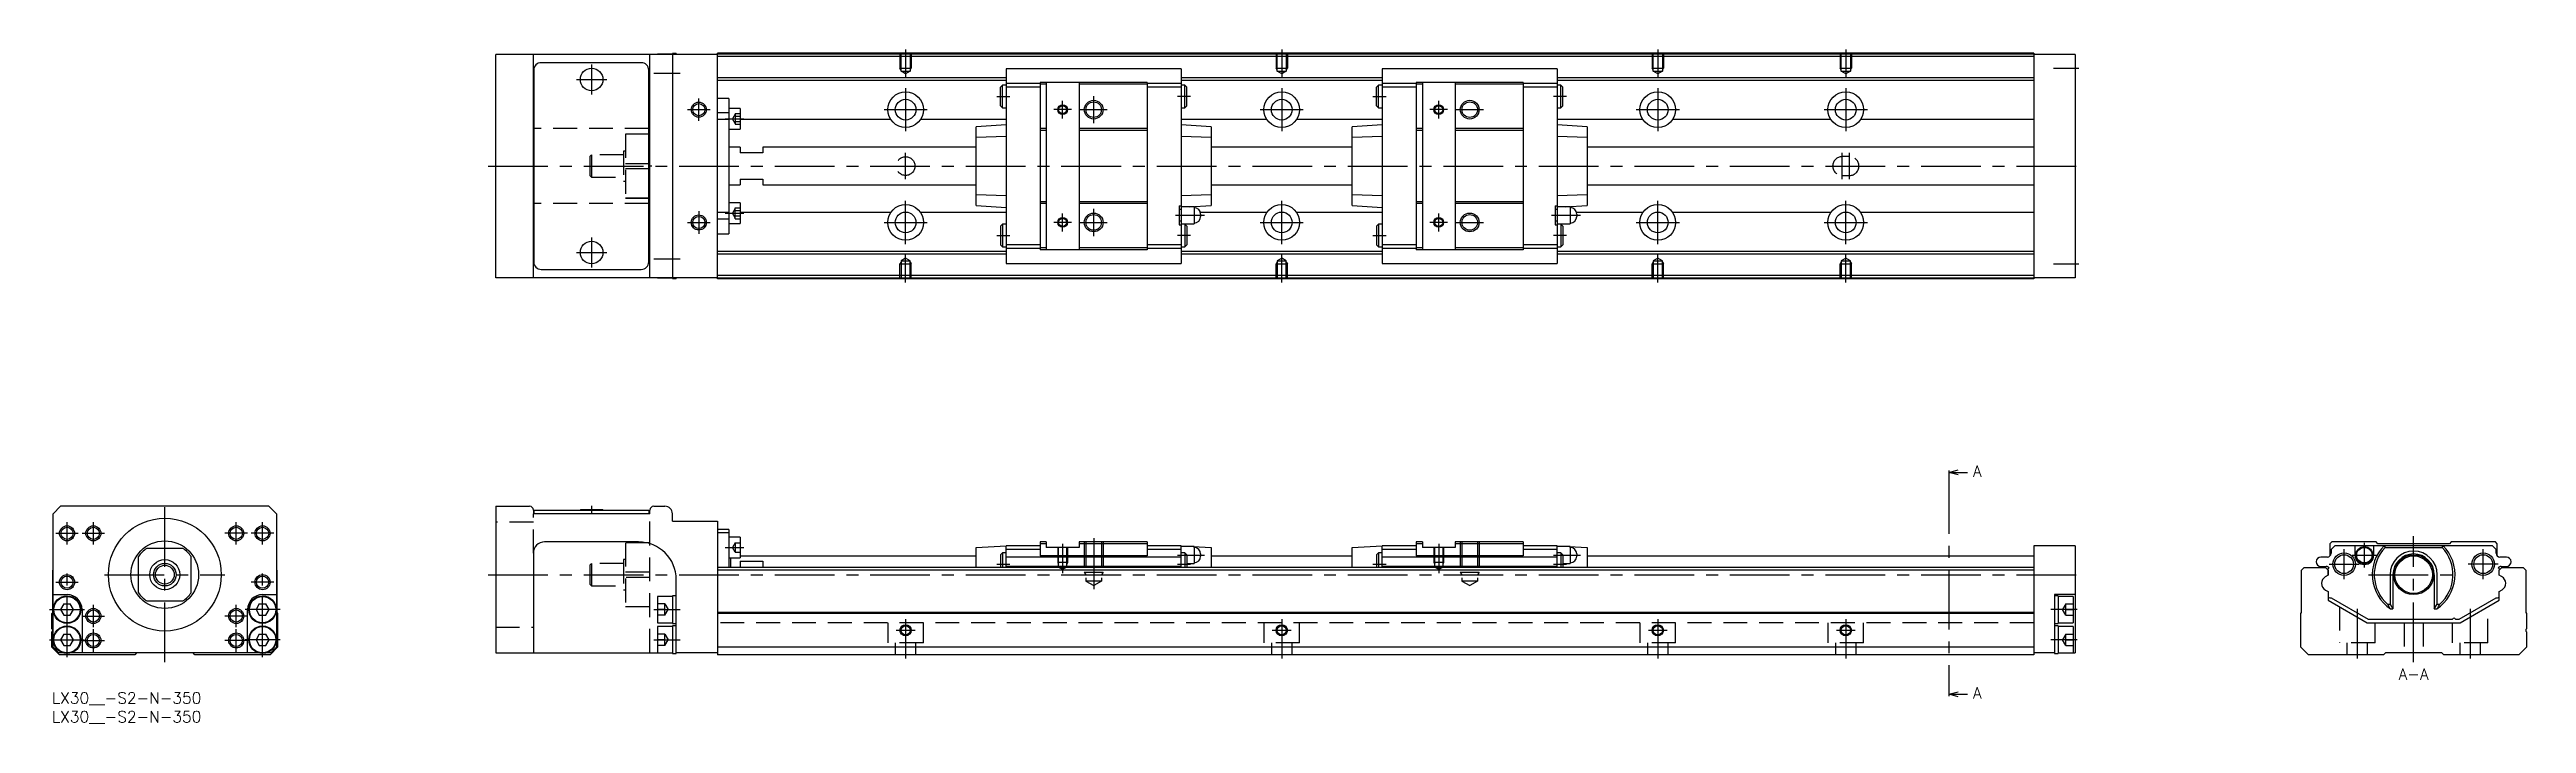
# Model space of a CAD drawing. Extents: x -1 to 658, y -8 to 171.
import ezdxf

# ---------------------------------------------------------------- set-up
doc = ezdxf.new("R2010")
doc.units = 0
doc.header["$LTSCALE"] = 0.5
doc.linetypes.add('CENTER', pattern=[50.8, 31.75, -6.35, 6.35, -6.35])
doc.linetypes.add('DASHED', pattern=[19.05, 12.7, -6.35])
for name, color, linetype in [('MSM_CENTER', 1, 'CENTER'), ('MSM_CONTINUOUS', 7, 'CONTINUOUS'), ('MSM_DASHED', 4, 'DASHED'), ('MSM_NARROW', 5, 'CONTINUOUS'), ('MSM_PART_NUMBER', 7, 'CONTINUOUS')]:
    doc.layers.add(name, color=color, linetype=linetype)
doc.styles.get("Standard").update_dxf_attribs({"font": 'txt.shx', "height": 3, "bigfont": 'bigfont.shx'})

msp = doc.modelspace()

# ---------------------------------------------------------------- linework, layer by layer
at = {"layer": 'MSM_CENTER'}
for p, q in [((143.5, 167), (143.5, 159)), ((160, 164.7), (167, 164.7)), ((227, 171), (227, 163.49)), ((327, 171), (327, 163.49)), ((427, 171), (427, 163.49)), ((477, 171), (477, 163.49)), ((532.25, 166), (539, 166)), ((139.5, 163), (147.5, 163)), ((227, 160.75), (227, 149.25)), ((251.25, 158.5), (254.75, 158.5)), ((277, 151.37), (277, 158.62)), ((302.75, 158.5), (299.25, 158.5)), ((327, 160.75), (327, 149.25)), ((351.25, 158.5), (354.75, 158.5)), ((402.75, 158.5), (399.25, 158.5)), ((427, 160.75), (427, 149.25)), ((477, 160.75), (477, 149.25)), ((169, 155), (175, 155)), ((172, 152), (172, 158)), ((179, 152.55), (184, 152.55)), ((221.25, 155), (232.75, 155)), ((271.11, 155), (266.39, 155)), ((268.75, 152.63), (268.75, 157.36)), ((273.38, 155), (280.62, 155)), ((321.25, 155), (332.75, 155)), ((371.11, 155), (366.39, 155)), ((368.75, 152.63), (368.75, 157.36)), ((373.38, 155), (380.62, 155)), ((421.25, 155), (432.75, 155)), ((471.25, 155), (482.75, 155)), ((116, 140), (540, 140)), ((227, 136.5), (227, 143.5)), ((476, 136.5), (476, 143.5)), ((478, 136.5), (478, 143.5)), ((172, 128), (172, 122)), ((179, 127.44), (184, 127.44)), ((227, 119.25), (227, 130.75)), ((268.75, 122.63), (268.75, 127.36)), ((277, 121.37), (277, 128.62)), ((298.75, 126.9), (306.45, 126.9)), ((327, 119.25), (327, 130.75)), ((368.75, 122.63), (368.75, 127.36)), ((398.75, 126.9), (406.45, 126.9)), ((427, 119.25), (427, 130.75)), ((477, 119.25), (477, 130.75)), ((143.5, 121), (143.5, 113)), ((169, 125), (175, 125)), ((221.25, 125), (232.75, 125)), ((251.25, 121.5), (254.75, 121.5)), ((271.11, 125), (266.39, 125)), ((273.38, 125), (280.62, 125)), ((302.75, 121.5), (299.25, 121.5)), ((321.25, 125), (332.75, 125)), ((351.25, 121.5), (354.75, 121.5)), ((371.11, 125), (366.39, 125)), ((373.38, 125), (380.62, 125)), ((402.75, 121.5), (399.25, 121.5)), ((421.25, 125), (432.75, 125)), ((471.25, 125), (482.75, 125)), ((139.5, 117), (147.5, 117)), ((160, 115.3), (167, 115.3)), ((227, 109), (227, 116.51)), ((327, 109), (327, 116.51)), ((427, 109), (427, 116.51)), ((477, 109), (477, 116.51)), ((532.25, 114), (539, 114)), ((504.38, 58), (504.38, 0)), ((30, 8), (30, 51.5)), ((143.5, 49.6), (143.5, 47.49)), ((1, 42.3), (7, 42.3)), ((4, 39.3), (4, 45.3)), ((8, 42.3), (14, 42.3)), ((11, 39.3), (11, 45.3)), ((52, 42.3), (46, 42.3)), ((49, 39.3), (49, 45.3)), ((59, 42.3), (53, 42.3)), ((56, 39.3), (56, 45.3)), ((277, 41), (277, 27.41)), ((614.9, 33.25), (614.9, 39.75)), ((628, 8), (628, 41.5)), ((179, 38.55), (184, 38.55)), ((251.25, 34.1), (254.75, 34.1)), ((268.75, 39.5), (268.75, 31.69)), ((299.25, 36.5), (306.45, 36.5)), ((299.25, 34.1), (302.75, 34.1)), ((351.25, 34.1), (354.75, 34.1)), ((368.75, 39.5), (368.75, 31.69)), ((399.25, 36.5), (406.45, 36.5)), ((399.25, 34.1), (402.75, 34.1)), ((605.5, 34.1), (613.5, 34.1)), ((609.5, 30.1), (609.5, 38.1)), ((611.65, 36.5), (618.15, 36.5)), ((650.5, 34.1), (642.5, 34.1)), ((646.5, 30.1), (646.5, 38.1)), ((1, 29.3), (7, 29.3)), ((4, 9.35), (4, 32.3)), ((14, 31.3), (46, 31.3)), ((59, 29.3), (53, 29.3)), ((56, 9.35), (56, 32.3)), ((116, 31.3), (540, 31.3)), ((616, 31.3), (640, 31.3)), ((-0.65, 22), (8.65, 22)), ((8, 20.3), (14, 20.3)), ((11, 17.3), (11, 23.3)), ((52, 20.3), (46, 20.3)), ((49, 17.3), (49, 23.3)), ((60.65, 22), (51.35, 22)), ((160, 22), (167, 22)), ((538.5, 22), (531.5, 22)), ((613, 22.18), (613, 9)), ((643, 22.18), (643, 9)), ((-0.65, 14), (8.65, 14)), ((8, 13.8), (14, 13.8)), ((11, 10.8), (11, 16.8)), ((52, 13.8), (46, 13.8)), ((49, 10.8), (49, 16.8)), ((60.65, 14), (51.35, 14)), ((160, 14), (167, 14)), ((224.5, 16.5), (229.5, 16.5)), ((227, 19.5), (227, 9)), ((324.5, 16.5), (329.5, 16.5)), ((327, 19.5), (327, 9)), ((424.5, 16.5), (429.5, 16.5)), ((427, 19.5), (427, 9)), ((474.5, 16.5), (479.5, 16.5)), ((477, 19.5), (477, 9)), ((538.5, 14), (531.5, 14))]:
    msp.add_line(p, q, dxfattribs=at)
at = {"layer": 'MSM_CONTINUOUS'}
for p, q in [((118, 110.3), (118, 169.7)), ((177, 169.7), (118, 169.7)), ((128, 110.3), (128, 169.7)), ((128.1, 165.5), (128.1, 114.5)), ((156.7, 167.5), (130.1, 167.5)), ((158.7, 114.5), (158.7, 165.5)), ((159, 110.3), (159, 169.7)), ((161, 169.75), (161, 169.7)), ((165, 169.75), (161, 169.75)), ((166, 169.9), (165, 169.9)), ((165, 169.9), (165, 110.1)), ((166, 169.9), (166, 169.7)), ((527, 170), (177, 170)), ((177, 110), (177, 170)), ((527, 169.8), (177, 169.8)), ((527, 169.1), (177, 169.1)), ((300.25, 165.9), (253.75, 165.9)), ((253.75, 165.9), (253.75, 114.1)), ((300.25, 165.9), (300.25, 114.1)), ((400.25, 165.9), (353.75, 165.9)), ((353.75, 165.9), (353.75, 114.1)), ((400.25, 165.9), (400.25, 114.1)), ((527, 170), (527, 110)), ((538, 169.7), (527, 169.7)), ((538, 169.7), (538, 110.3)), ((128, 158.2), (128.1, 158.2)), ((158.7, 158.2), (159, 158.2)), ((253.75, 163.45), (177, 163.45)), ((253.75, 162.75), (177, 162.75)), ((252.75, 161.5), (252.25, 161)), ((252.25, 156), (252.25, 161)), ((252.75, 155.5), (252.75, 161.5)), ((253.75, 161.5), (252.75, 161.5)), ((262.75, 161.95), (253.75, 161.95)), ((262.75, 160.95), (253.75, 160.95)), ((262.75, 162.25), (262.75, 117.75)), ((291.25, 162.25), (262.75, 162.25)), ((264.4, 161.75), (262.75, 161.75)), ((264.4, 162.25), (264.4, 117.75)), ((273.1, 162.25), (273.1, 117.75)), ((291.25, 161.75), (273.1, 161.75)), ((291.25, 162.25), (291.25, 117.75)), ((300.25, 161.95), (291.25, 161.95)), ((300.25, 160.95), (291.25, 160.95)), ((353.75, 163.45), (300.25, 163.45)), ((353.75, 162.75), (300.25, 162.75)), ((301.25, 161.5), (300.25, 161.5)), ((301.75, 161), (301.25, 161.5)), ((301.25, 155.5), (301.25, 161.5)), ((301.75, 156), (301.75, 161)), ((352.75, 161.5), (352.25, 161)), ((352.25, 156), (352.25, 161)), ((352.75, 155.5), (352.75, 161.5)), ((353.75, 161.5), (352.75, 161.5)), ((362.75, 161.95), (353.75, 161.95)), ((362.75, 160.95), (353.75, 160.95)), ((362.75, 162.25), (362.75, 117.75)), ((391.25, 162.25), (362.75, 162.25)), ((364.4, 161.75), (362.75, 161.75)), ((364.4, 162.25), (364.4, 117.75)), ((373.1, 162.25), (373.1, 117.75)), ((391.25, 161.75), (373.1, 161.75)), ((391.25, 162.25), (391.25, 117.75)), ((400.25, 161.95), (391.25, 161.95)), ((400.25, 160.95), (391.25, 160.95)), ((527, 163.45), (400.25, 163.45)), ((527, 162.75), (400.25, 162.75)), ((401.25, 161.5), (400.25, 161.5)), ((401.75, 161), (401.25, 161.5)), ((401.25, 155.5), (401.25, 161.5)), ((401.75, 156), (401.75, 161)), ((180, 158), (177, 158)), ((180, 154.13), (177, 154.13)), ((180, 152.38), (177, 152.38)), ((180, 158), (180, 122)), ((183, 155.3), (180, 155.3)), ((183, 155.3), (183, 149.8)), ((223.05, 152.36), (183, 152.36)), ((253.75, 152.36), (230.95, 152.36)), ((252.25, 156), (252.75, 155.5)), ((252.75, 155.5), (253.75, 155.5)), ((300.25, 155.5), (301.25, 155.5)), ((323.05, 152.36), (300.25, 152.36)), ((301.25, 155.5), (301.75, 156)), ((353.75, 152.36), (330.95, 152.36)), ((352.25, 156), (352.75, 155.5)), ((352.75, 155.5), (353.75, 155.5)), ((400.25, 155.5), (401.25, 155.5)), ((423.05, 152.36), (400.25, 152.36)), ((401.25, 155.5), (401.75, 156)), ((473.05, 152.36), (430.95, 152.36)), ((527, 152.36), (480.95, 152.36)), ((128.1, 150), (128, 150)), ((159, 150), (158.7, 150)), ((159, 148.5), (158.7, 148.5)), ((159, 148.47), (158.7, 148.47)), ((180, 149.8), (183, 149.8)), ((183, 145), (180, 145)), ((183, 145), (183, 143.5)), ((189, 145), (189, 143.5)), ((245.75, 145), (189, 145)), ((253.75, 151), (245.75, 150.47)), ((245.75, 129.53), (245.75, 150.47)), ((253.75, 147.86), (245.75, 147.6)), ((264.4, 150), (262.75, 150)), ((264.4, 149.5), (262.75, 149.5)), ((291.25, 150), (273.1, 150)), ((291.25, 149.5), (273.1, 149.5)), ((308.25, 150.47), (300.25, 151)), ((308.25, 147.6), (300.25, 147.86)), ((308.25, 150.47), (308.25, 129.53)), ((345.75, 145), (308.25, 145)), ((353.75, 151), (345.75, 150.47)), ((345.75, 129.53), (345.75, 150.47)), ((353.75, 147.86), (345.75, 147.6)), ((364.4, 150), (362.75, 150)), ((364.4, 149.5), (362.75, 149.5)), ((391.25, 150), (373.1, 150)), ((391.25, 149.5), (373.1, 149.5)), ((408.25, 150.47), (400.25, 151)), ((408.25, 147.6), (400.25, 147.86)), ((408.25, 150.47), (408.25, 129.53)), ((527, 145), (408.25, 145)), ((158.7, 140.72), (159, 140.72)), ((159, 139.28), (158.7, 139.28)), ((189, 143.5), (183, 143.5)), ((180, 135), (183, 135)), ((183, 136.5), (189, 136.5)), ((183, 136.5), (183, 135)), ((189, 136.5), (189, 135)), ((189, 135), (245.75, 135)), ((245.75, 132.4), (253.75, 132.14)), ((300.25, 132.14), (308.25, 132.4)), ((308.25, 135), (345.75, 135)), ((345.75, 132.4), (353.75, 132.14)), ((400.25, 132.14), (408.25, 132.4)), ((408.25, 135), (527, 135)), ((128.1, 130), (128, 130)), ((159, 131.53), (158.7, 131.53)), ((159, 131.5), (158.7, 131.5)), ((159, 130), (158.7, 130)), ((180, 127.62), (177, 127.62)), ((180, 125.87), (177, 125.87)), ((183, 130.19), (180, 130.19)), ((183, 130.19), (183, 124.69)), ((223.05, 127.64), (183, 127.64)), ((253.75, 127.64), (230.95, 127.64)), ((245.75, 129.53), (253.75, 129)), ((264.4, 130.5), (262.75, 130.5)), ((264.4, 130), (262.75, 130)), ((291.25, 130.5), (273.1, 130.5)), ((291.25, 130), (273.1, 130)), ((299.75, 129.4), (299.75, 124.4)), ((299.75, 129.4), (300.25, 129.4)), ((300.25, 128.4), (299.75, 128.4)), ((299.75, 125.4), (300.25, 125.4)), ((303.7, 129.15), (300.25, 129.15)), ((302.51, 129.15), (308.25, 129.53)), ((303.7, 129.15), (303.7, 124.65)), ((323.05, 127.64), (305.39, 127.64)), ((305.45, 127.2), (305.45, 126.6)), ((353.75, 127.64), (330.95, 127.64)), ((345.75, 129.53), (353.75, 129)), ((364.4, 130.5), (362.75, 130.5)), ((364.4, 130), (362.75, 130)), ((391.25, 130.5), (373.1, 130.5)), ((391.25, 130), (373.1, 130)), ((399.75, 129.4), (399.75, 124.4)), ((399.75, 129.4), (400.25, 129.4)), ((400.25, 128.4), (399.75, 128.4)), ((399.75, 125.4), (400.25, 125.4)), ((403.7, 129.15), (400.25, 129.15)), ((402.51, 129.15), (408.25, 129.53)), ((403.7, 129.15), (403.7, 124.65)), ((423.05, 127.64), (405.39, 127.64)), ((405.45, 127.2), (405.45, 126.6)), ((473.05, 127.64), (430.95, 127.64)), ((527, 127.64), (480.95, 127.64)), ((128.1, 121.8), (128, 121.8)), ((159, 121.8), (158.7, 121.8)), ((177, 122), (180, 122)), ((180, 124.69), (183, 124.69)), ((252.75, 124.5), (252.25, 124)), ((252.25, 124), (252.25, 119)), ((252.25, 119), (252.75, 118.5)), ((253.75, 124.5), (252.75, 124.5)), ((252.75, 124.5), (252.75, 118.5)), ((262.75, 119.05), (253.75, 119.05)), ((300.25, 119.05), (291.25, 119.05)), ((299.75, 124.4), (300.25, 124.4)), ((300.25, 124.65), (303.7, 124.65)), ((301.25, 124.5), (300.25, 124.5)), ((301.25, 124.5), (301.25, 118.5)), ((301.75, 124), (301.25, 124.5)), ((301.25, 118.5), (301.75, 119)), ((301.75, 124), (301.75, 119)), ((352.75, 124.5), (352.25, 124)), ((352.25, 124), (352.25, 119)), ((352.25, 119), (352.75, 118.5)), ((353.75, 124.5), (352.75, 124.5)), ((352.75, 124.5), (352.75, 118.5)), ((362.75, 119.05), (353.75, 119.05)), ((400.25, 119.05), (391.25, 119.05)), ((399.75, 124.4), (400.25, 124.4)), ((400.25, 124.65), (403.7, 124.65)), ((401.25, 124.5), (400.25, 124.5)), ((401.25, 124.5), (401.25, 118.5)), ((401.75, 124), (401.25, 124.5)), ((401.25, 118.5), (401.75, 119)), ((401.75, 124), (401.75, 119)), ((130.1, 112.5), (156.7, 112.5)), ((253.75, 117.25), (177, 117.25)), ((253.75, 116.55), (177, 116.55)), ((252.75, 118.5), (253.75, 118.5)), ((262.75, 118.05), (253.75, 118.05)), ((253.75, 114.1), (300.25, 114.1)), ((264.4, 118.25), (262.75, 118.25)), ((291.25, 117.75), (262.75, 117.75)), ((291.25, 118.25), (273.1, 118.25)), ((300.25, 118.05), (291.25, 118.05)), ((300.25, 118.5), (301.25, 118.5)), ((353.75, 117.25), (300.25, 117.25)), ((353.75, 116.55), (300.25, 116.55)), ((352.75, 118.5), (353.75, 118.5)), ((362.75, 118.05), (353.75, 118.05)), ((353.75, 114.1), (400.25, 114.1)), ((364.4, 118.25), (362.75, 118.25)), ((391.25, 117.75), (362.75, 117.75)), ((391.25, 118.25), (373.1, 118.25)), ((400.25, 118.05), (391.25, 118.05)), ((400.25, 118.5), (401.25, 118.5)), ((527, 117.25), (400.25, 117.25)), ((527, 116.55), (400.25, 116.55)), ((177, 110.3), (118, 110.3)), ((161, 110.3), (161, 110.25)), ((161, 110.25), (165, 110.25)), ((165, 110.1), (166, 110.1)), ((166, 110.3), (166, 110.1)), ((527, 110.9), (177, 110.9)), ((527, 110.2), (177, 110.2)), ((527, 110), (177, 110)), ((538, 110.3), (527, 110.3)), ((504.38, 58.5), (506.88, 59.17)), ((504.38, 59), (504.38, 58)), ((506.88, 57.83), (504.38, 58.5)), ((504.38, 58.5), (509.38, 58.5)), ((2.3, 49.5), (0.3, 47.5)), ((0.3, 12), (0.3, 47.5)), ((57.7, 49.5), (2.3, 49.5)), ((59.7, 47.5), (57.7, 49.5)), ((59.7, 47.5), (59.7, 12)), ((118, 49.5), (118, 10.5)), ((118, 49.5), (127, 49.5)), ((128, 48.5), (128, 47.5)), ((159, 47.5), (128, 47.5)), ((128.1, 48.5), (128.1, 47.5)), ((128.1, 48.5), (158.7, 48.5)), ((140.5, 48.6), (146.5, 48.6)), ((140.5, 48.6), (140.5, 48.5)), ((146.5, 48.5), (146.5, 48.6)), ((158.7, 48.5), (158.7, 47.5)), ((159, 47.5), (159, 48.5)), ((160, 49.5), (163, 49.5)), ((165, 45.5), (165, 47.5)), ((156, 40), (131, 40)), ((165, 45.5), (177, 45.5)), ((177, 45.5), (177, 10)), ((180, 43.3), (177, 43.3)), ((180, 42.45), (177, 42.45)), ((180, 43.3), (180, 33.2)), ((183, 41.3), (180, 41.3)), ((183, 41.3), (183, 35.8)), ((262.75, 40), (262.75, 36.29)), ((264.4, 40), (262.75, 40)), ((264.4, 40), (264.4, 38.5)), ((273.1, 40), (273.1, 38.5)), ((291.25, 40), (273.1, 40)), ((291.25, 40), (291.25, 36.29)), ((362.75, 40), (362.75, 36.29)), ((364.4, 40), (362.75, 40)), ((364.4, 40), (364.4, 38.5)), ((373.1, 40), (373.1, 38.5)), ((391.25, 40), (373.1, 40)), ((391.25, 40), (391.25, 36.29)), ((606.25, 40), (605.75, 39.5)), ((618, 40), (606.25, 40)), ((618.5, 39.5), (618, 40)), ((638, 40), (637.5, 39.5)), ((649.75, 40), (638, 40)), ((650.25, 39.5), (649.75, 40)), ((23, 26.48), (23, 36.12)), ((34.82, 38.3), (25.18, 38.3)), ((37, 26.48), (37, 36.12)), ((128, 37), (128, 10.5)), ((527, 33.2), (177, 33.2)), ((180, 35.8), (183, 35.8)), ((180.5, 33.2), (180.5, 35.8)), ((183, 36.3), (245.75, 36.3)), ((183, 34.87), (189, 34.87)), ((183, 34.87), (183, 33.2)), ((189, 34.87), (189, 33.2)), ((245.75, 38.5), (253.75, 39)), ((245.75, 33.2), (245.75, 38.5)), ((252.75, 37.1), (252.25, 36.6)), ((252.25, 36.6), (252.25, 33.2)), ((253.75, 37.1), (252.75, 37.1)), ((252.75, 37.1), (252.75, 33.2)), ((262.75, 39), (253.75, 39)), ((253.75, 33.2), (253.75, 39)), ((262.75, 38), (253.75, 38)), ((300.25, 36), (253.75, 36)), ((300.25, 33.5), (253.75, 33.5)), ((264.4, 39.5), (262.75, 39.5)), ((291.25, 36.29), (262.75, 36.29)), ((273.1, 38.5), (264.4, 38.5)), ((291.25, 39.5), (273.1, 39.5)), ((300.25, 39), (291.25, 39)), ((300.25, 38), (291.25, 38)), ((300.25, 39), (308.25, 38.5)), ((300.25, 33.2), (300.25, 39)), ((303.7, 38.75), (300.25, 38.75)), ((301.25, 37.1), (300.25, 37.1)), ((301.75, 36.6), (301.25, 37.1)), ((301.25, 37.1), (301.25, 33.2)), ((301.75, 36.6), (301.75, 33.2)), ((301.75, 34.25), (303.7, 34.25)), ((303.7, 38.75), (303.7, 34.25)), ((305.45, 36.8), (305.45, 36.2)), ((308.25, 38.5), (308.25, 33.2)), ((308.25, 36.3), (345.75, 36.3)), ((345.75, 38.5), (353.75, 39)), ((345.75, 33.2), (345.75, 38.5)), ((352.75, 37.1), (352.25, 36.6)), ((352.25, 36.6), (352.25, 33.2)), ((353.75, 37.1), (352.75, 37.1)), ((352.75, 37.1), (352.75, 33.2)), ((362.75, 39), (353.75, 39)), ((353.75, 33.2), (353.75, 39)), ((362.75, 38), (353.75, 38)), ((400.25, 36), (353.75, 36)), ((400.25, 33.5), (353.75, 33.5)), ((364.4, 39.5), (362.75, 39.5)), ((391.25, 36.29), (362.75, 36.29)), ((373.1, 38.5), (364.4, 38.5)), ((391.25, 39.5), (373.1, 39.5)), ((400.25, 39), (391.25, 39)), ((400.25, 38), (391.25, 38)), ((400.25, 39), (408.25, 38.5)), ((400.25, 33.2), (400.25, 39)), ((403.7, 38.75), (400.25, 38.75)), ((401.25, 37.1), (400.25, 37.1)), ((401.75, 36.6), (401.25, 37.1)), ((401.25, 37.1), (401.25, 33.2)), ((401.75, 36.6), (401.75, 33.2)), ((401.75, 34.25), (403.7, 34.25)), ((403.7, 38.75), (403.7, 34.25)), ((405.45, 36.8), (405.45, 36.2)), ((408.25, 38.5), (408.25, 33.2)), ((408.25, 36.3), (527, 36.3)), ((527, 39), (527, 10)), ((538, 39), (527, 39)), ((538, 39), (538, 10.5)), ((598.2, 32.5), (598.9, 33.2)), ((598.9, 33.2), (604.55, 33.2)), ((605.05, 36), (603.35, 36)), ((603.35, 33.5), (604.75, 33.5)), ((604.55, 33.2), (605.25, 32.5)), ((605.75, 39.5), (605.75, 36.29)), ((607.05, 39), (606.05, 38)), ((606.05, 38), (606.05, 37)), ((648.95, 39), (607.05, 39)), ((612.4, 39), (612.4, 36.5)), ((617.4, 36.5), (617.4, 39)), ((637.5, 39.5), (618.5, 39.5)), ((620.14, 39), (620.4, 38.5)), ((620.4, 38.5), (635.6, 38.5)), ((635.6, 38.5), (635.86, 39)), ((649.95, 38), (648.95, 39)), ((649.95, 37), (649.95, 38)), ((650.25, 36.29), (650.25, 39.5)), ((650.75, 32.5), (651.45, 33.2)), ((652.65, 36), (650.95, 36)), ((651.25, 33.5), (652.65, 33.5)), ((651.45, 33.2), (657.1, 33.2)), ((657.1, 33.2), (657.8, 32.5)), ((0.2, 32.5), (0.3, 32.6)), ((0.2, 21.2), (0.2, 32.5)), ((59.7, 32.6), (59.8, 32.5)), ((59.8, 32.5), (59.8, 21.2)), ((166, 10.35), (166, 30)), ((527, 32.5), (177, 32.5)), ((598.2, 21.2), (598.2, 32.5)), ((605.25, 31.15), (604.5, 30.72)), ((604.6, 27.22), (605.25, 26.85)), ((605.2, 32.55), (605.2, 32.7)), ((605.2, 32.7), (605.2, 32.55)), ((605.25, 32.5), (605.2, 32.55)), ((605.25, 31.15), (605.25, 32.5)), ((605.25, 32.5), (605.25, 31.15)), ((605.25, 26.85), (605.25, 24.5)), ((621.74, 31.3), (621.74, 23.45)), ((622.5, 31.3), (622.5, 22.2)), ((633.5, 31.3), (633.5, 22.2)), ((634.26, 23.45), (634.26, 31.3)), ((650.75, 32.5), (650.8, 32.55)), ((650.75, 31.15), (650.75, 32.5)), ((650.75, 31.15), (650.75, 32.5)), ((651.4, 30.78), (650.75, 31.15)), ((651.4, 30.78), (650.75, 31.15)), ((650.75, 26.85), (651.5, 27.28)), ((650.75, 26.85), (651.5, 27.28)), ((650.75, 25.45), (650.75, 26.85)), ((650.75, 24.5), (650.75, 26.85)), ((650.8, 32.7), (650.8, 32.55)), ((650.8, 32.55), (650.8, 32.7)), ((657.8, 32.5), (657.8, 21.2)), ((0, 21), (0.2, 21.2)), ((0, 16.9), (0, 21)), ((0.3, 26), (4, 26)), ((3.13, 23.5), (2.27, 22)), ((2.27, 22), (3.13, 20.5)), ((3.13, 23.5), (4.87, 23.5)), ((3.13, 20.5), (4.87, 20.5)), ((5.73, 22), (4.87, 23.5)), ((4.87, 20.5), (5.73, 22)), ((8, 22), (8, 10.5)), ((25.18, 24.3), (34.82, 24.3)), ((52, 10.5), (52, 22)), ((55.13, 23.5), (54.27, 22)), ((54.27, 22), (55.13, 20.5)), ((55.13, 23.5), (56.87, 23.5)), ((55.13, 20.5), (56.87, 20.5)), ((56, 26), (59.7, 26)), ((57.73, 22), (56.87, 23.5)), ((56.87, 20.5), (57.73, 22)), ((59.8, 21.2), (60, 21)), ((60, 21), (60, 12)), ((165, 25.5), (161, 25.5)), ((161, 25.5), (161, 18.5)), ((166, 25.65), (165, 25.65)), ((165, 25.65), (165, 18.35)), ((527, 21.2), (177, 21.2)), ((527, 21), (177, 21)), ((538, 26), (532.5, 26)), ((532.5, 26), (532.5, 10.35)), ((533.5, 25.65), (532.5, 25.65)), ((533.5, 25.65), (533.5, 18.35)), ((537.5, 25.5), (533.5, 25.5)), ((537.5, 25.5), (537.5, 18.5)), ((598, 21), (598.2, 21.2)), ((598, 12), (598, 21)), ((605.25, 24.5), (615.64, 18.5)), ((605.7, 25.16), (606.1, 25.16)), ((606.1, 25.16), (615.91, 19.5)), ((621.07, 23.45), (621.74, 23.45)), ((621.74, 23.45), (622.5, 22.2)), ((621.82, 22.2), (622.5, 22.2)), ((633.5, 22.2), (634.26, 23.45)), ((633.5, 22.2), (634.18, 22.2)), ((634.26, 23.45), (634.93, 23.45)), ((640.09, 19.5), (649.9, 25.16)), ((640.36, 18.5), (650.75, 24.5)), ((649.9, 25.16), (650.3, 25.16)), ((657.8, 21.2), (658, 21)), ((658, 21), (658, 16.9)), ((0, 12), (0, 16.1)), ((3.13, 15.5), (2.27, 14)), ((2.27, 14), (3.13, 12.5)), ((3.13, 15.5), (4.87, 15.5)), ((5.73, 14), (4.87, 15.5)), ((4.87, 12.5), (5.73, 14)), ((55.13, 15.5), (54.27, 14)), ((54.27, 14), (55.13, 12.5)), ((55.13, 15.5), (56.87, 15.5)), ((57.73, 14), (56.87, 15.5)), ((56.87, 12.5), (57.73, 14)), ((161, 18.5), (165, 18.5)), ((165, 17.5), (161, 17.5)), ((161, 17.5), (161, 10.5)), ((165, 18.35), (166, 18.35)), ((166, 17.65), (165, 17.65)), ((165, 17.65), (165, 10.35)), ((532.5, 18.35), (533.5, 18.35)), ((533.5, 17.65), (532.5, 17.65)), ((533.5, 18.5), (537.5, 18.5)), ((533.5, 17.65), (533.5, 10.35)), ((537.5, 17.5), (533.5, 17.5)), ((537.5, 17.5), (537.5, 10.5)), ((615.64, 18.5), (640.36, 18.5)), ((615.91, 19.5), (638.35, 19.5)), ((639.15, 19.5), (640.09, 19.5)), ((658, 16.1), (658, 12)), ((2, 10), (0, 12)), ((1.8, 10.5), (0.3, 12)), ((2.96, 10.5), (1.8, 10.5)), ((22, 10), (2, 10)), ((3.13, 12.5), (4.87, 12.5)), ((54.96, 10.5), (5.04, 10.5)), ((22.5, 10.5), (22, 10)), ((38, 10), (37.5, 10.5)), ((58, 10), (38, 10)), ((55.13, 12.5), (56.87, 12.5)), ((58.2, 10.5), (57.04, 10.5)), ((60, 12), (58, 10)), ((59.7, 12), (58.2, 10.5)), ((118, 10.5), (165, 10.5)), ((165, 10.35), (166, 10.35)), ((177, 10.5), (166, 10.5)), ((527, 12), (177, 12)), ((527, 10), (177, 10)), ((532.5, 10.5), (527, 10.5)), ((532.5, 10.35), (533.5, 10.35)), ((533.5, 10.5), (538, 10.5)), ((600, 10), (598, 12)), ((620, 10), (600, 10)), ((620.5, 10.5), (620, 10)), ((635.5, 10.5), (620.5, 10.5)), ((636, 10), (635.5, 10.5)), ((656, 10), (636, 10)), ((658, 12), (656, 10)), ((504.38, -0.5), (506.88, 0.17)), ((504.38, 0), (504.38, -1)), ((506.88, -1.17), (504.38, -0.5)), ((504.38, -0.5), (509.38, -0.5))]:
    msp.add_line(p, q, dxfattribs=at)
for centre, radius in [((143.5, 163), 3), ((227, 155), 4.75), ((327, 155), 4.75), ((427, 155), 4.75), ((477, 155), 4.75), ((172, 155), 1.62), ((227, 155), 2.75), ((268.75, 155), 1.06), ((268.75, 155), 1.06), ((277, 155), 2.07), ((277, 155), 2.07), ((327, 155), 2.75), ((368.75, 155), 1.06), ((368.75, 155), 1.06), ((377, 155), 2.07), ((377, 155), 2.07), ((427, 155), 2.75), ((477, 155), 2.75), ((172, 125), 1.62), ((227, 125), 4.75), ((227, 125), 2.75), ((268.75, 125), 1.06), ((268.75, 125), 1.06), ((277, 125), 2.07), ((277, 125), 2.07), ((327, 125), 4.75), ((327, 125), 2.75), ((368.75, 125), 1.06), ((368.75, 125), 1.06), ((377, 125), 2.07), ((377, 125), 2.07), ((427, 125), 4.75), ((427, 125), 2.75), ((477, 125), 4.75), ((477, 125), 2.75), ((143.5, 117), 3), ((30, 31.3), 15), ((4, 42.3), 1.62), ((11, 42.3), 1.62), ((30, 31.3), 9), ((49, 42.3), 1.62), ((56, 42.3), 1.62), ((30, 31.3), 4), ((30, 31.3), 3), ((30, 31.3), 2.5), ((609.5, 34.1), 3), ((609.5, 34.1), 2.5), ((614.9, 36.5), 2.25), ((614.9, 36.5), 2.05), ((628, 31.3), 5.3), ((628, 31.3), 5), ((646.5, 34.1), 3), ((646.5, 34.1), 2.5), ((4, 29.3), 1.62), ((56, 29.3), 1.62), ((4, 22), 3.65), ((4, 22), 3.5), ((11, 20.3), 1.62), ((49, 20.3), 1.62), ((56, 22), 3.65), ((56, 22), 3.5), ((4, 14), 3.65), ((4, 14), 3.5), ((11, 13.8), 1.62), ((49, 13.8), 1.62), ((56, 14), 3.65), ((56, 14), 3.5), ((227, 16.5), 1.23), ((327, 16.5), 1.23), ((427, 16.5), 1.23), ((477, 16.5), 1.23)]:
    msp.add_circle(centre, radius, dxfattribs=at)
for centre, radius, start, end in [((130.1, 165.5), 2, 90, 180), ((156.7, 165.5), 2, 0, 90), ((303.7, 127.2), 1.75, 0, 90), ((303.7, 126.6), 1.75, 270, 0), ((403.7, 127.2), 1.75, 0, 90), ((403.7, 126.6), 1.75, 270, 0), ((130.1, 114.5), 2, 180, 270), ((156.7, 114.5), 2, 270, 0), ((127, 48.5), 1, 0, 90), ((160, 48.5), 1, 90, 180), ((163, 47.5), 2, 0, 90), ((131, 37), 3, 90, 180), ((156, 30), 10, 0, 90), ((30, 31.3), 8.5, 124.56032, 145.43968), ((30, 31.3), 8.5, 34.56032, 55.43968), ((303.7, 36.8), 1.75, 0, 90), ((303.7, 36.2), 1.75, 270, 0), ((403.7, 36.8), 1.75, 0, 90), ((403.7, 36.2), 1.75, 270, 0), ((603.35, 34.75), 1.25, 90, 270), ((604.75, 32.5), 1, 41.23398, 90), ((605.05, 37), 1, 270, 0), ((605.7, 32.7), 0.5, 113.32535, 180), ((614.9, 36.5), 2.5, 180, 0), ((628, 31.3), 11, 135.573, 235.81959), ((628, 31.3), 10.47, 136.57129, 228.55525), ((628, 31.3), 6.26, 0, 180), ((628, 31.3), 5.5, 0, 180), ((628, 31.3), 11, 304.18041, 44.427), ((628, 31.3), 10.47, 311.44475, 43.42871), ((650.95, 37), 1, 180, 270), ((651.25, 32.5), 1, 90, 138.76602), ((650.3, 32.7), 0.5, 0, 66.67465), ((652.65, 34.75), 1.25, 270, 90), ((30, 31.3), 8.5, 214.56032, 235.43968), ((30, 31.3), 8.5, 304.56032, 325.43968), ((605.65, 28.85), 2.2, 121.45533, 176.01903), ((605.65, 29.15), 2.2, 183.98097, 241.45517), ((650.35, 28.85), 2.2, 3.98097, 61.45517), ((650.35, 29.15), 2.2, 301.45533, 356.01903), ((650.35, 29.15), 2.2, 301.45533, 356.01903), ((4, 22), 4, 0, 90), ((56, 22), 4, 90, 180), ((605.7, 25.66), 0.5, 205.84193, 270), ((629, 27.35), 8.83, 206.14749, 215.62533), ((627, 27.35), 8.84, 324.37545, 333.85173), ((650.3, 25.66), 0.5, 270, 334.15807), ((-0.3, 16.5), 0.5, 306.8699, 53.1301), ((638.75, 19.2), 0.5, 36.8699, 143.1301), ((658.3, 16.5), 0.5, 126.8699, 233.1301), ((2.3, 12.5), 2, 216.8699, 233.1301), ((57.7, 12.5), 2, 306.8699, 323.1301)]:
    msp.add_arc(centre, radius, start, end, dxfattribs=at)
at = {"layer": 'MSM_DASHED'}
for p, q in [((225.5, 170), (225.5, 166)), ((225.77, 165.53), (225.5, 166)), ((225.5, 166), (228.5, 166)), ((225.77, 165.2), (225.77, 170)), ((225.77, 165.2), (228.23, 165.2)), ((227, 164.49), (225.77, 165.2)), ((228.23, 165.2), (227, 164.49)), ((228.23, 170), (228.23, 165.2)), ((228.23, 165.53), (228.5, 166)), ((228.5, 170), (228.5, 166)), ((325.5, 170), (325.5, 166)), ((325.77, 165.53), (325.5, 166)), ((325.5, 166), (328.5, 166)), ((325.77, 165.2), (325.77, 170)), ((325.77, 165.2), (328.23, 165.2)), ((327, 164.49), (325.77, 165.2)), ((328.23, 165.2), (327, 164.49)), ((328.23, 170), (328.23, 165.2)), ((328.23, 165.53), (328.5, 166)), ((328.5, 170), (328.5, 166)), ((425.5, 170), (425.5, 166)), ((425.77, 165.53), (425.5, 166)), ((425.5, 166), (428.5, 166)), ((425.77, 165.2), (425.77, 170)), ((425.77, 165.2), (428.23, 165.2)), ((427, 164.49), (425.77, 165.2)), ((428.23, 165.2), (427, 164.49)), ((428.23, 170), (428.23, 165.2)), ((428.23, 165.53), (428.5, 166)), ((428.5, 170), (428.5, 166)), ((475.5, 170), (475.5, 166)), ((475.77, 165.53), (475.5, 166)), ((475.5, 166), (478.5, 166)), ((475.77, 165.2), (475.77, 170)), ((475.77, 165.2), (478.23, 165.2)), ((477, 164.49), (475.77, 165.2)), ((478.23, 165.2), (477, 164.49)), ((478.23, 170), (478.23, 165.2)), ((478.23, 165.53), (478.5, 166)), ((478.5, 170), (478.5, 166)), ((181.7, 153.8), (180.98, 152.55)), ((181.7, 151.3), (180.98, 152.55)), ((181.7, 154), (183, 154)), ((181.7, 154), (181.7, 151.11)), ((181.7, 153.28), (183, 153.28)), ((181.7, 151.83), (183, 151.83)), ((158.7, 150), (128.1, 150)), ((152.5, 148.5), (152.5, 131.5)), ((158.7, 148.5), (152.5, 148.5)), ((158.7, 148.47), (152.5, 148.47)), ((181.7, 151.11), (183, 151.11)), ((143.5, 143), (143, 142.5)), ((143, 142.5), (143, 137.5)), ((143.5, 143), (143.5, 137)), ((152, 143), (143.5, 143)), ((152, 144), (152, 136)), ((152.5, 144), (152, 144)), ((152.5, 140.72), (158.7, 140.72)), ((158.7, 139.28), (152.5, 139.28)), ((159.5, 140), (159, 140)), ((478, 142.5), (476, 142.5)), ((143, 137.5), (143.5, 137)), ((143.5, 137), (152, 137)), ((152, 136), (152.5, 136)), ((476, 137.5), (478, 137.5)), ((158.7, 130), (128.1, 130)), ((152.5, 131.53), (158.7, 131.53)), ((152.5, 131.5), (158.7, 131.5)), ((181.7, 128.69), (180.98, 127.44)), ((181.7, 126.19), (180.98, 127.44)), ((181.7, 128.89), (183, 128.89)), ((181.7, 126), (181.7, 128.89)), ((181.7, 128.17), (183, 128.17)), ((181.7, 126.72), (183, 126.72)), ((181.7, 126), (183, 126)), ((225.77, 114.47), (225.5, 114)), ((225.5, 110), (225.5, 114)), ((225.5, 114), (228.5, 114)), ((227, 115.51), (225.77, 114.8)), ((225.77, 114.8), (225.77, 110)), ((225.77, 114.8), (228.23, 114.8)), ((228.23, 114.8), (227, 115.51)), ((228.23, 110), (228.23, 114.8)), ((228.23, 114.47), (228.5, 114)), ((228.5, 110), (228.5, 114)), ((325.77, 114.47), (325.5, 114)), ((325.5, 110), (325.5, 114)), ((325.5, 114), (328.5, 114)), ((327, 115.51), (325.77, 114.8)), ((325.77, 114.8), (325.77, 110)), ((325.77, 114.8), (328.23, 114.8)), ((328.23, 114.8), (327, 115.51)), ((328.23, 110), (328.23, 114.8)), ((328.23, 114.47), (328.5, 114)), ((328.5, 110), (328.5, 114)), ((425.77, 114.47), (425.5, 114)), ((425.5, 110), (425.5, 114)), ((425.5, 114), (428.5, 114)), ((427, 115.51), (425.77, 114.8)), ((425.77, 114.8), (425.77, 110)), ((425.77, 114.8), (428.23, 114.8)), ((428.23, 114.8), (427, 115.51)), ((428.23, 110), (428.23, 114.8)), ((428.23, 114.47), (428.5, 114)), ((428.5, 110), (428.5, 114)), ((475.77, 114.47), (475.5, 114)), ((475.5, 110), (475.5, 114)), ((475.5, 114), (478.5, 114)), ((477, 115.51), (475.77, 114.8)), ((475.77, 114.8), (475.77, 110)), ((475.77, 114.8), (478.23, 114.8)), ((478.23, 114.8), (477, 115.51)), ((478.23, 110), (478.23, 114.8)), ((478.23, 114.47), (478.5, 114)), ((478.5, 110), (478.5, 114)), ((128, 37), (128, 47.5)), ((159, 10.5), (159, 47.5)), ((128, 45.3), (118, 45.3)), ((152.5, 39.8), (152.5, 22.8)), ((159, 39.8), (152.5, 39.8)), ((159, 39.77), (152.5, 39.77)), ((181.7, 39.8), (180.98, 38.55)), ((181.7, 39.8), (183, 39.8)), ((181.7, 39.8), (181.7, 37.3)), ((274.5, 40), (274.5, 32)), ((274.93, 40), (274.93, 29.6)), ((279.07, 40), (279.07, 29.6)), ((279.5, 40), (279.5, 32)), ((374.5, 40), (374.5, 32)), ((374.93, 40), (374.93, 29.6)), ((379.07, 40), (379.07, 29.6)), ((379.5, 40), (379.5, 32)), ((143.5, 34.3), (143, 33.8)), ((143, 33.8), (143, 28.8)), ((143.5, 34.3), (143.5, 28.3)), ((152, 34.3), (143.5, 34.3)), ((152, 35.3), (152, 27.3)), ((152.5, 35.3), (152, 35.3)), ((181.7, 37.3), (180.98, 38.55)), ((181.7, 38.55), (183, 38.55)), ((181.7, 37.3), (183, 37.3)), ((267.45, 38.5), (267.45, 34.5)), ((270.05, 34.5), (267.45, 34.5)), ((267.45, 34.5), (267.69, 34.08)), ((267.69, 33.3), (267.69, 38.5)), ((268.75, 32.69), (267.69, 33.3)), ((267.69, 33.3), (269.81, 33.3)), ((269.81, 33.3), (268.75, 32.69)), ((269.81, 38.5), (269.81, 33.3)), ((270.05, 34.5), (269.81, 34.08)), ((270.05, 38.5), (270.05, 34.5)), ((367.45, 38.5), (367.45, 34.5)), ((370.05, 34.5), (367.45, 34.5)), ((367.45, 34.5), (367.69, 34.08)), ((367.69, 33.3), (367.69, 38.5)), ((368.75, 32.69), (367.69, 33.3)), ((367.69, 33.3), (369.81, 33.3)), ((369.81, 33.3), (368.75, 32.69)), ((369.81, 38.5), (369.81, 33.3)), ((370.05, 34.5), (369.81, 34.08)), ((370.05, 38.5), (370.05, 34.5)), ((143, 28.8), (143.5, 28.3)), ((143.5, 28.3), (152, 28.3)), ((152, 27.3), (152.5, 27.3)), ((152.5, 32.02), (159, 32.02)), ((159, 30.58), (152.5, 30.58)), ((274.5, 32), (279.5, 32)), ((274.5, 32), (274.93, 31.25)), ((279.07, 29.6), (274.93, 29.6)), ((274.93, 29.6), (277, 28.41)), ((279.07, 29.6), (277, 28.41)), ((279.5, 32), (279.07, 31.25)), ((374.5, 32), (379.5, 32)), ((374.5, 32), (374.93, 31.25)), ((379.07, 29.6), (374.93, 29.6)), ((374.93, 29.6), (377, 28.41)), ((379.07, 29.6), (377, 28.41)), ((379.5, 32), (379.07, 31.25)), ((152.5, 22.83), (159, 22.83)), ((152.5, 22.8), (159, 22.8)), ((163, 23.5), (161, 23.5)), ((163, 22), (161, 22)), ((163, 20.5), (161, 20.5)), ((163, 20.5), (163, 23.5)), ((163, 23.5), (163.87, 22)), ((163, 20.5), (163.87, 22)), ((535.5, 23.5), (534.63, 22)), ((535.5, 20.5), (534.63, 22)), ((535.5, 20.5), (535.5, 23.5)), ((535.5, 23.5), (537.5, 23.5)), ((535.5, 22), (537.5, 22)), ((535.5, 20.5), (537.5, 20.5)), ((608.25, 22.77), (608.25, 13.2)), ((647.75, 13.2), (647.75, 22.77)), ((118, 17.3), (128, 17.3)), ((163, 15.5), (161, 15.5)), ((163, 14), (161, 14)), ((163, 12.5), (163, 15.5)), ((163, 15.5), (163.87, 14)), ((163, 12.5), (163.87, 14)), ((527, 18.5), (177, 18.5)), ((222.25, 18.5), (222.25, 13.2)), ((231.75, 13.2), (222.25, 13.2)), ((224.25, 13.2), (224.25, 10)), ((229.75, 10), (229.75, 13.2)), ((231.75, 13.2), (231.75, 18.5)), ((322.25, 18.5), (322.25, 13.2)), ((331.75, 13.2), (322.25, 13.2)), ((324.25, 13.2), (324.25, 10)), ((329.75, 10), (329.75, 13.2)), ((331.75, 13.2), (331.75, 18.5)), ((422.25, 18.5), (422.25, 13.2)), ((431.75, 13.2), (422.25, 13.2)), ((424.25, 13.2), (424.25, 10)), ((429.75, 10), (429.75, 13.2)), ((431.75, 13.2), (431.75, 18.5)), ((472.25, 18.5), (472.25, 13.2)), ((481.75, 13.2), (472.25, 13.2)), ((474.25, 13.2), (474.25, 10)), ((479.75, 10), (479.75, 13.2)), ((481.75, 13.2), (481.75, 18.5)), ((535.5, 15.5), (534.63, 14)), ((535.5, 12.5), (534.63, 14)), ((535.5, 12.5), (535.5, 15.5)), ((535.5, 15.5), (537.5, 15.5)), ((535.5, 14), (537.5, 14)), ((617.75, 13.2), (608.25, 13.2)), ((610.25, 13.2), (610.25, 10)), ((615.75, 10), (615.75, 13.2)), ((617.75, 13.2), (617.75, 18.5)), ((625.5, 18.5), (625.5, 10.5)), ((630.5, 18.5), (630.5, 10.5)), ((638.25, 18.5), (638.25, 13.2)), ((647.75, 13.2), (638.25, 13.2)), ((640.25, 13.2), (640.25, 10)), ((645.75, 10), (645.75, 13.2)), ((163, 12.5), (161, 12.5)), ((535.5, 12.5), (537.5, 12.5))]:
    msp.add_line(p, q, dxfattribs=at)
msp.add_circle((227, 140), 2.5, dxfattribs=at)
for centre, start, end in [((476, 140), 90, 270), ((478, 140), 270, 90)]:
    msp.add_arc(centre, 2.5, start, end, dxfattribs=at)
at = {"layer": 'MSM_NARROW'}
for centre, radius in [((172, 155), 2), ((268.75, 155), 1.3), ((277, 155), 2.5), ((368.75, 155), 1.3), ((377, 155), 2.5), ((172, 125), 2), ((268.75, 125), 1.3), ((277, 125), 2.5), ((368.75, 125), 1.3), ((377, 125), 2.5), ((4, 42.3), 2), ((11, 42.3), 2), ((49, 42.3), 2), ((56, 42.3), 2), ((4, 29.3), 2), ((56, 29.3), 2), ((11, 20.3), 2), ((49, 20.3), 2), ((11, 13.8), 2), ((49, 13.8), 2), ((227, 16.5), 1.5), ((327, 16.5), 1.5), ((427, 16.5), 1.5), ((477, 16.5), 1.5)]:
    msp.add_circle(centre, radius, dxfattribs=at)

# ---------------------------------------------------------------- texts
at = {"layer": 'MSM_PART_NUMBER'}
for s, p in [('A', (510.79, 57.37)), ('LX30__-S2-N-350', (0, -3)), ('A', (510.79, -1.63)), ('A-A', (624.01, 3.36)), ('LX30__-S2-N-350', (0, -8))]:
    msp.add_text(s, height=3, dxfattribs=at).set_placement(p)

doc.saveas('drawing.dxf')
